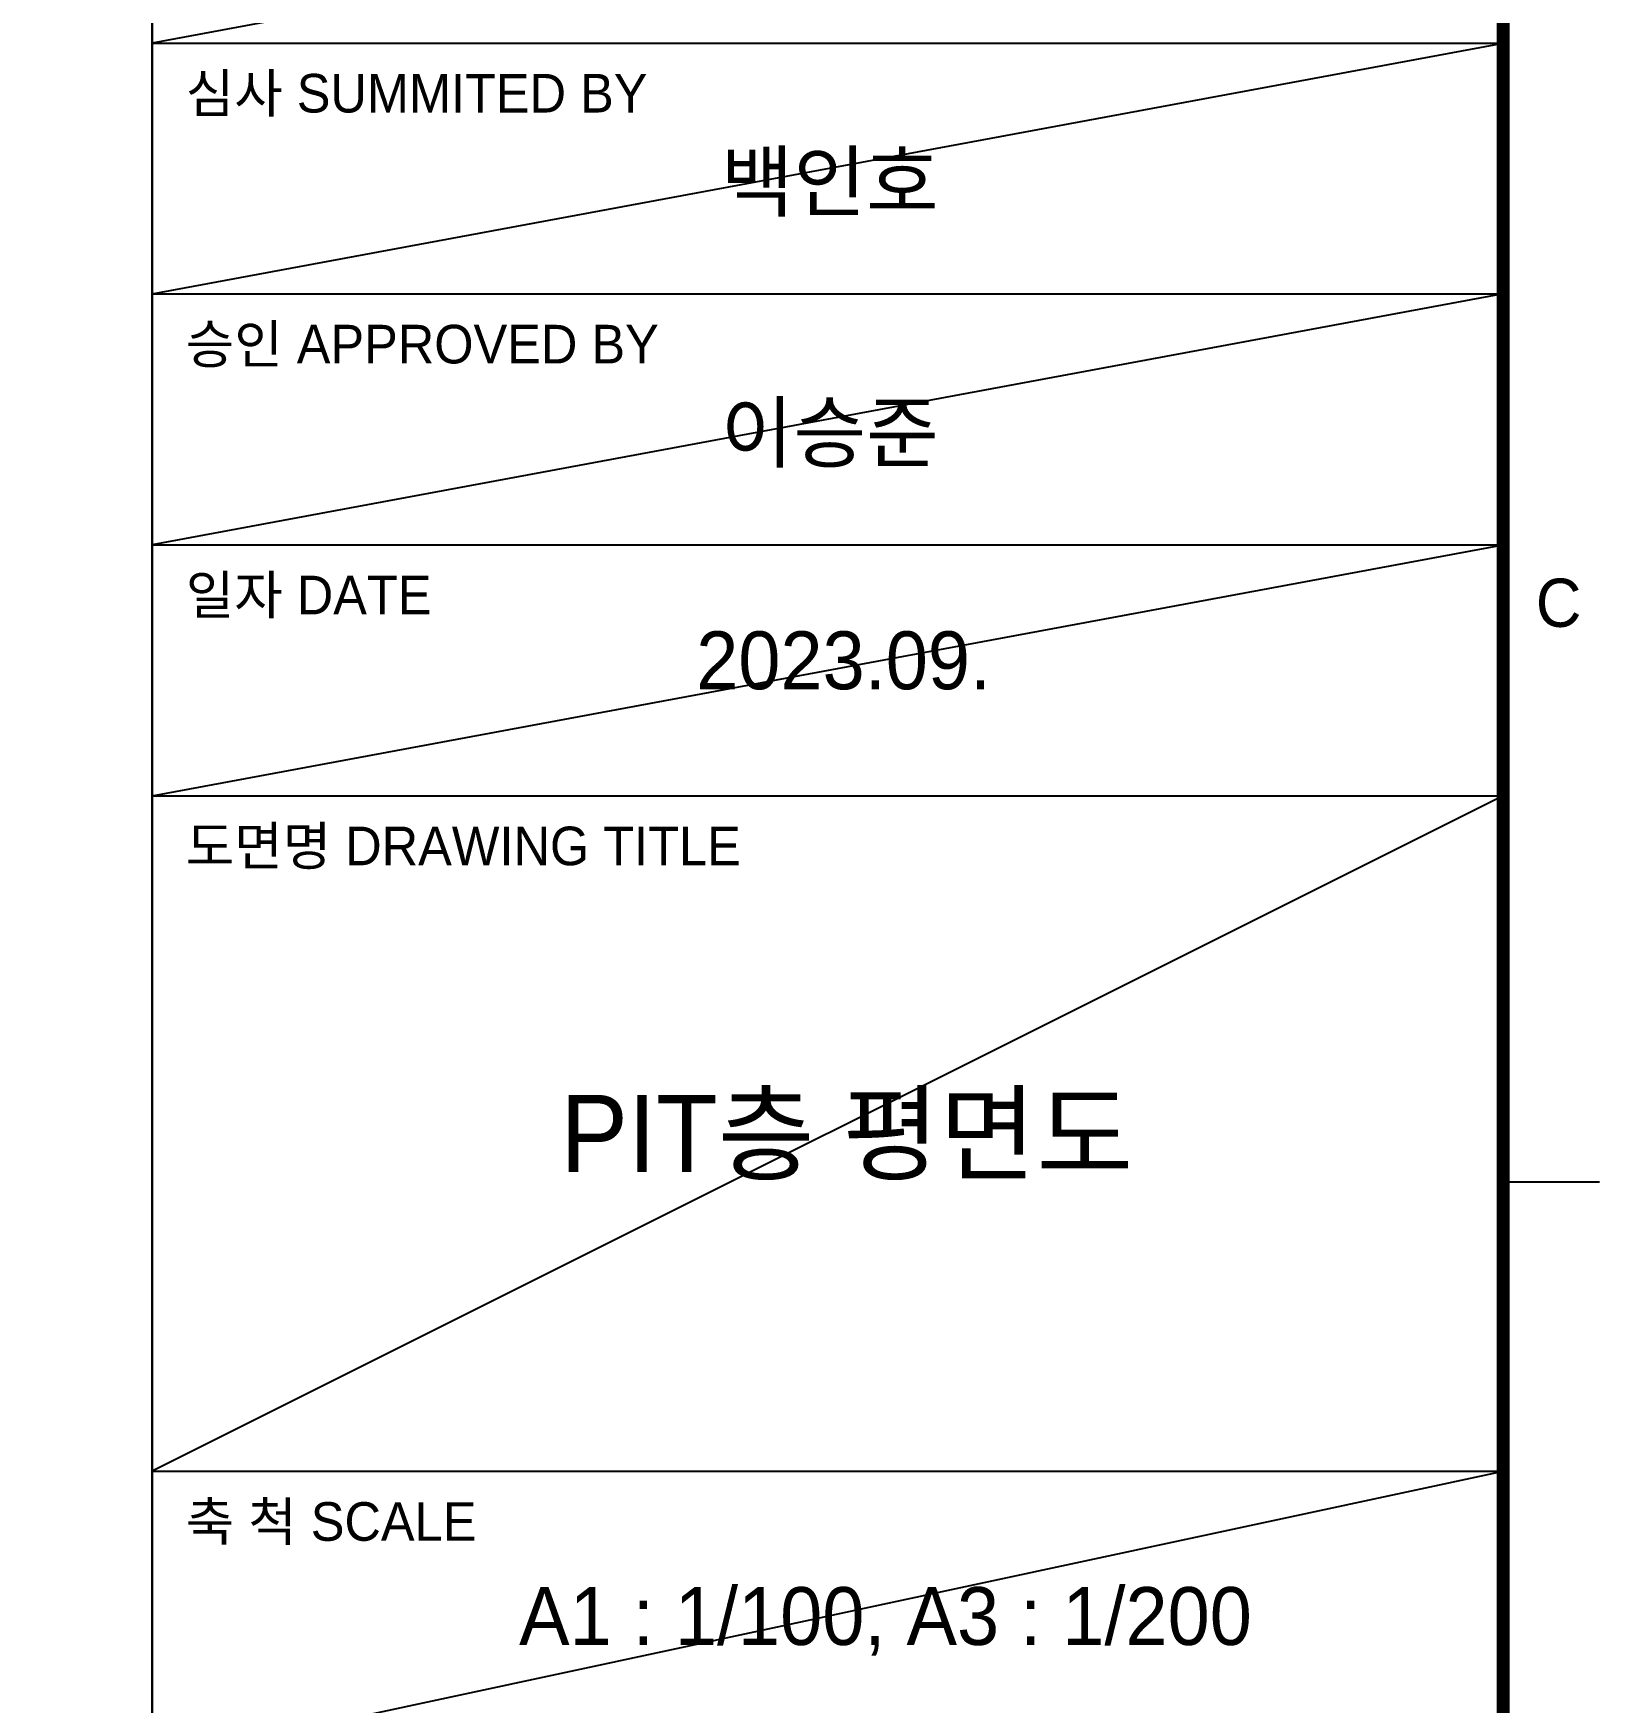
# Model space of a CAD drawing. Header units: millimetres. Extents: x 0 to 1390178, y 0 to 110113.
# Drawn here: x 662385 to 670500, y 9002 to 17650 of the extents above; entities that cross this region are included whole.
import ezdxf
from ezdxf.enums import TextEntityAlignment as Align
from ezdxf.xclip import XClip

# ---------------------------------------------------------------- set-up
doc = ezdxf.new("R2010")
doc.units = ezdxf.units.MM
doc.header["$LTSCALE"] = 100
doc.header["$XCLIPFRAME"] = 0
doc.layers.get('DEFPOINTS').update_dxf_attribs({"color": 145})
for name, color, linetype in [('AA-BORD-TEXT', 3, 'Continuous'), ('X - SHEET$0$AA-BORD-FORM', 7, 'Continuous'), ('X - SHEET$0$AA-BORD-TEXT', 3, 'Continuous')]:
    doc.layers.add(name, color=color, linetype=linetype)
doc.layers.add('X - SHEET$0$DEFPOINT', color=165, linetype='Continuous', plot=False)
doc.styles.add('HAUD01', font='Dotum.ttf')
doc.styles.get("Standard").update_dxf_attribs({"font": 'Dotum.ttf'})
doc.styles.add('X - SHEET$0$HAUD01', font='Dotum.ttf')

# ---------------------------------------------------------------- blocks, each defined once
blk = doc.blocks.new('X - SHEET$0$HAUDsheetV')
at = {"layer": 'X - SHEET$0$AA-BORD-FORM', "color": 2}
for p, q in [((751, 577), (751, 17)), ((821, 117), (826, 117))]:
    blk.add_line(p, q, dxfattribs=at)
at = {"layer": 'X - SHEET$0$AA-BORD-FORM', "color": 3}
for p, q in [((751, 176), (821, 176)), ((751, 163), (821, 163)), ((751, 150), (821, 150)), ((751, 137), (821, 137)), ((751, 102), (821, 102))]:
    blk.add_line(p, q, dxfattribs=at)
at = {"layer": 'X - SHEET$0$AA-BORD-FORM', "color": 2, "const_width": 0.682}
blk.add_lwpolyline([(21, 17), (21, 577), (821, 577), (821, 17)], close=True, dxfattribs=at)
at = {"layer": 'X - SHEET$0$AA-BORD-TEXT', "color": 3, "style": 'X - SHEET$0$HAUD01'}
for s, p in [('심사 SUMMITED BY', (752.752, 172.4)), ('승인 APPROVED BY', (752.752, 159.4)), ('일자 DATE', (752.752, 146.4)), ('도면명 DRAWING TITLE', (752.752, 133.4)), ('축 척 SCALE', (752.752, 98.4))]:
    blk.add_text(s, height=2, rotation=360, dxfattribs=at).set_placement(p)
at = {"layer": 'X - SHEET$0$AA-BORD-TEXT', "color": 7, "style": 'X - SHEET$0$HAUD01'}
blk.add_text('C', height=2.5, dxfattribs=at).set_placement((823.876, 147), align=Align.MIDDLE_CENTER)
at = {"layer": 'X - SHEET$0$AA-BORD-TEXT', "color": 3, "style": 'X - SHEET$0$HAUD01'}
for tag, p in [('PJCode', (786, 567.935)), ('작성자', (786.112, 194.824)), ('검토자', (786.112, 181.824)), ('최종검토자', (786.112, 168.824)), ('승인자', (786.112, 155.824)), ('일자', (786.832, 144.018)), ('개정번호', (812, 65.92))]:
    blk.add_attdef(tag, text='', height=3, dxfattribs=at).set_placement(p, align=Align.MIDDLE_CENTER)
at = {"layer": 'X - SHEET$0$AA-BORD-TEXT', "color": 3, "lineweight": 30, "flags": 104}
blk.add_attdef('PJTitle', text='', height=4, dxfattribs=at).set_placement((787.248, 536.622), align=Align.MIDDLE_CENTER)
blk = doc.blocks.new('X - SHEET')
at = {"layer": 'X - SHEET$0$DEFPOINT'}
for p, q in [((82000, 18900), (75000, 17600)), ((75000, 16300), (82000, 17600)), ((82000, 16300), (75000, 15000)), ((75000, 13700), (82000, 15000)), ((82000, 13700), (75000, 10200)), ((75000, 8700), (82000, 10200))]:
    blk.add_line(p, q, dxfattribs=at)
ref = blk.add_blockref('X - SHEET$0$HAUDsheetV', (-100, 0), dxfattribs=dict(xscale=100, yscale=100, zscale=100))
ref.add_attrib('최종검토자', '백인호', dxfattribs={"layer": 'X - SHEET$0$AA-BORD-TEXT', "color": 3, "height": 300, "style": 'X - SHEET$0$HAUD01'}).set_placement((78511.2, 16882.4), align=Align.MIDDLE_CENTER)
ref.add_attrib('승인자', '이승준', dxfattribs={"layer": 'X - SHEET$0$AA-BORD-TEXT', "color": 3, "height": 300, "style": 'X - SHEET$0$HAUD01'}).set_placement((78511.2, 15582.4), align=Align.MIDDLE_CENTER)
ref.add_attrib('일자', '2023.09.', dxfattribs={"layer": 'X - SHEET$0$AA-BORD-TEXT', "color": 3, "height": 300, "style": 'X - SHEET$0$HAUD01'}).set_placement((78583.2, 14401.8), align=Align.MIDDLE_CENTER)
blk = doc.blocks.new('X - 평면도$0$A$C9949ff83')
at = {"layer": 'DEFPOINTS'}
blk.add_lwpolyline([(2000, 1700), (75000, 1700), (75000, 57700), (2000, 57700)], close=True, dxfattribs=at)
blk = doc.blocks.new('X - 평면도', base_point=(-475.4, -286.7))
blk.add_blockref('X - 평면도$0$A$C9949ff83', (901249.9, 15892.4))

msp = doc.modelspace()

# ---------------------------------------------------------------- block references
ref = msp.add_blockref('X - 평면도', (-313725.3, -16179.1))
XClip(ref).set_block_clipping_path([(901249.9161542749, 15892.4151621381), (985249.9161542749, 75292.4151621381)])

# ---------------------------------------------------------------- next in the draw order: block references
msp.add_blockref('X - SHEET', (588000, 0))

# ---------------------------------------------------------------- next in the draw order: texts
at = {"layer": 'AA-BORD-TEXT', "style": 'HAUD01'}
for s, height, p in [('PIT층 평면도', 400, (666600, 11950)), ('A1 : 1/100, A3 : 1/200', 300, (666800, 9450))]:
    msp.add_text(s, height=height, dxfattribs=at).set_placement(p, align=Align.MIDDLE_CENTER)

doc.saveas('drawing.dxf')
